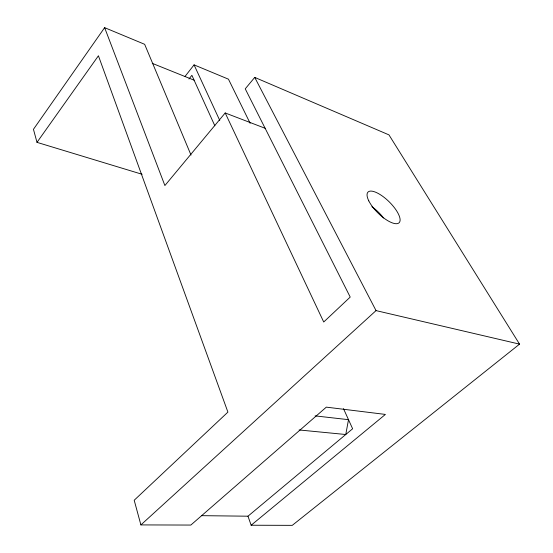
<?xml version="1.0" encoding="UTF-8"?>
<svg xmlns="http://www.w3.org/2000/svg" width="553" height="553" viewBox="0 0 553 553"><rect width="100%" height="100%" fill="white"/><g stroke="black" fill="none" stroke-linecap="round" stroke-linejoin="round"><path stroke-width="0.83" d="M191.013 155.061L144.658 44.309L104.621 27.65L33.45 129.312L36.996 142.356L142.142 174.292M36.996 142.356L98.42 55.777L227.912 412.109L134.199 500.251L140.897 524.915L190.84 525.06L326.332 407.139L385.393 414.425L251.145 525.232L247.979 516.198L352.634 428.769L343.496 408.674M185.068 76.39L194.068 64.867L228.458 79.176L250.15 123.312M188.967 79.024L191.884 75.305L214.847 125.794M265.364 128.365L225.195 112.957L164.891 185.545L104.621 27.65M251.145 525.232L292.267 525.35L519.55 344.132L388.959 134.877L254.733 77.399L245.242 88.826L350.215 297.079L323.719 322.005L225.195 112.957M140.897 524.915L376.04 310.606L519.55 344.132M201.638 515.666L247.979 516.198M299.118 429.964L345.763 434.513L348.501 419.672L315.092 415.884M152.262 63.346L194.103 80.185M254.733 77.399L376.04 310.606M194.068 64.867L219.748 120.43M371.899 206.67A21.664 8.164 44.7 0 1 383.568 218M368.789 200.877A21.844 7.915 44.5 0 0 397.365 223.619A21.844 7.915 44.5 0 0 384.535 197.691A21.844 7.915 44.5 0 0 368.789 200.877"/></g></svg>
